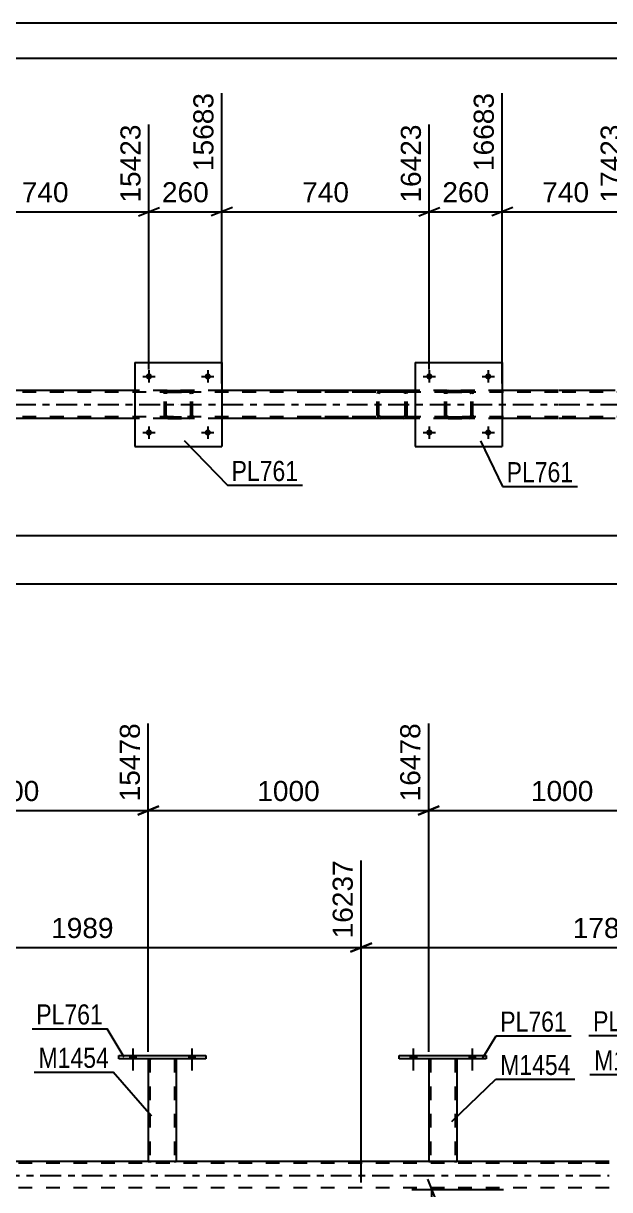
# Model space of a CAD drawing. Header units: millimetres. Extents: x 0 to 841, y 0 to 594.
# Drawn here: x 670.5 to 754.2, y 427.6 to 594 of the extents above; entities that cross this region are included whole.
import ezdxf

# ---------------------------------------------------------------- set-up
doc = ezdxf.new("R2010")
doc.units = ezdxf.units.MM
doc.linetypes.add('DXK_LINE_DOT2', pattern=[3.9198, 1.9599, -1.9599])
doc.linetypes.add('DXK_LINE_DOT3', pattern=[5.9187, 2.979, -0.9799, 0.9799, -0.9799])
doc.styles.add('Arial', font='ARIAL.TTF', dxfattribs={"height": 0.2})
doc.styles.add('Arial Narrow', font='ARIALN.TTF', dxfattribs={"height": 0.2})

# ---------------------------------------------------------------- blocks, each defined once
blk = doc.blocks.new('Unknown-717034467-1133')
at = {"color": 5, "linetype": 'Continuous'}
for p, q in [((841, 594), (0, 594)), ((836, 589), (5, 589))]:
    blk.add_line(p, q, dxfattribs=at)
blk = doc.blocks.new('Part-717034467-5745 - 5637')
at = {"color": 7, "linetype": 'DXK_LINE_DOT2'}
for p, q in [((690.62, 541.16), (690.65, 541.34)), ((690.65, 541.34), (690.62, 541.16)), ((690.62, 538.12), (690.62, 541.16)), ((690.86, 541.16), (690.87, 541.25)), ((690.87, 541.25), (690.86, 541.16)), ((690.86, 538.12), (690.86, 541.16)), ((690.87, 541.25), (690.93, 541.33)), ((690.93, 541.33), (690.87, 541.25)), ((690.91, 541.6), (691.1, 541.64)), ((691.1, 541.64), (690.91, 541.6)), ((690.93, 541.33), (691, 541.38)), ((691, 541.38), (690.93, 541.33)), ((691, 541.38), (691.1, 541.4)), ((691.1, 541.4), (691, 541.38)), ((691.1, 541.64), (694.14, 541.64)), ((691.1, 541.64), (691.1, 541.64)), ((691.1, 541.64), (694.14, 541.64)), ((691.1, 541.4), (694.14, 541.4)), ((691.1, 541.4), (691.1, 541.4)), ((694.14, 541.4), (691.1, 541.4)), ((694.14, 541.64), (694.14, 541.64)), ((694.14, 541.64), (694.32, 541.6)), ((694.32, 541.6), (694.14, 541.64)), ((694.14, 541.4), (694.14, 541.4)), ((694.14, 541.4), (694.23, 541.38)), ((694.23, 541.38), (694.14, 541.4)), ((694.23, 541.38), (694.3, 541.33)), ((694.3, 541.33), (694.23, 541.38)), ((694.3, 541.33), (694.36, 541.25)), ((694.36, 541.25), (694.3, 541.33)), ((694.36, 541.25), (694.38, 541.16)), ((694.38, 541.16), (694.36, 541.25)), ((694.38, 538.12), (694.38, 541.16)), ((694.58, 541.34), (694.62, 541.16)), ((694.62, 541.16), (694.58, 541.34)), ((694.62, 538.12), (694.62, 541.16)), ((690.65, 537.93), (690.62, 538.12)), ((690.62, 538.12), (690.65, 537.93)), ((690.87, 538.02), (690.86, 538.12)), ((690.86, 538.12), (690.87, 538.03)), ((690.87, 538.03), (690.93, 537.95)), ((690.93, 537.95), (690.87, 538.02)), ((691.1, 537.64), (690.91, 537.67)), ((690.91, 537.67), (691.1, 537.64)), ((691, 537.89), (690.93, 537.95)), ((690.93, 537.95), (691, 537.9)), ((691, 537.9), (691.1, 537.88)), ((691.1, 537.88), (691, 537.89)), ((691.1, 537.88), (694.14, 537.88)), ((691.1, 537.88), (691.1, 537.88)), ((691.1, 537.88), (694.14, 537.88)), ((691.1, 537.64), (694.14, 537.64)), ((691.1, 537.64), (691.1, 537.64)), ((691.1, 537.64), (694.14, 537.64)), ((694.14, 537.88), (694.23, 537.9)), ((694.23, 537.89), (694.14, 537.88)), ((694.14, 537.88), (694.14, 537.88)), ((694.32, 537.67), (694.14, 537.64)), ((694.14, 537.64), (694.32, 537.67)), ((694.14, 537.64), (694.14, 537.64)), ((694.3, 537.95), (694.23, 537.89)), ((694.23, 537.9), (694.3, 537.95)), ((694.3, 537.95), (694.36, 538.03)), ((694.36, 538.02), (694.3, 537.95)), ((694.38, 538.12), (694.36, 538.02)), ((694.36, 538.03), (694.38, 538.12)), ((694.62, 538.12), (694.58, 537.93)), ((694.58, 537.93), (694.62, 538.12))]:
    blk.add_line(p, q, dxfattribs=at)
at = {"color": 7, "linetype": 'DXK_LINE_DOT3'}
blk.add_line((692.62, 539.64), (692.62, 539.64), dxfattribs=at)
at = {"color": 7, "linetype": 'DXK_LINE_DOT2'}
for centre, start, end in [((691.1, 541.16), 112.5, 157.5), ((691.1, 541.16), 112.5, 157.5), ((694.14, 541.16), 22.5, 67.5), ((694.14, 541.16), 22.5, 67.5), ((691.1, 538.12), 202.5, 247.5), ((691.1, 538.12), 202.5, 247.5), ((694.14, 538.12), 292.5, 337.5), ((694.14, 538.12), 292.5, 337.5)]:
    blk.add_arc(centre, 0.48, start, end, dxfattribs=at)
blk = doc.blocks.new('Part-717034467-5661 - 5637')
at = {"color": 7, "linetype": 'DXK_LINE_DOT2'}
for p, q in [((746.82, 541.4), (71.5, 541.4)), ((698.82, 541.64), (686.42, 541.64)), ((738.82, 541.64), (726.42, 541.64)), ((780.67, 541.4), (746.92, 541.4)), ((746.82, 537.88), (71.5, 537.88)), ((698.82, 537.64), (686.42, 537.64)), ((738.82, 537.64), (726.42, 537.64)), ((780.67, 537.88), (746.92, 537.88))]:
    blk.add_line(p, q, dxfattribs=at)
at = {"color": 2, "linetype": 'Continuous'}
for p, q in [((686.42, 541.64), (658.81, 541.64)), ((726.42, 541.64), (698.82, 541.64)), ((746.82, 541.64), (738.82, 541.64)), ((754.92, 541.64), (746.92, 541.64)), ((686.42, 537.64), (658.81, 537.64)), ((726.42, 537.64), (698.82, 537.64)), ((746.82, 537.64), (738.82, 537.64)), ((754.92, 537.64), (746.92, 537.64))]:
    blk.add_line(p, q, dxfattribs=at)
at = {"color": 7, "linetype": 'DXK_LINE_DOT3'}
for p, q in [((71.5, 539.64), (746.82, 539.64)), ((746.92, 539.64), (780.67, 539.64))]:
    blk.add_line(p, q, dxfattribs=at)
blk = doc.blocks.new('Bolt-717034467-5762 - 5637')
at = {"linetype": 'Continuous'}
for points in [[(688.86, 535.64, -1), (687.98, 535.64, -1)], [(697.26, 535.64, -1), (696.38, 535.64, -1)]]:
    blk.add_hatch(color=1, dxfattribs=at).paths.add_polyline_path(points)
at = {"color": 1, "linetype": 'Continuous'}
for p, q in [((688.42, 536.52), (688.42, 534.76)), ((696.82, 536.52), (696.82, 534.76)), ((687.54, 535.64), (689.3, 535.64)), ((695.94, 535.64), (697.7, 535.64))]:
    blk.add_line(p, q, dxfattribs=at)
blk = doc.blocks.new('Bolt-717034467-5763 - 5637')
at = {"linetype": 'Continuous'}
for points in [[(688.86, 543.64, -1), (687.98, 543.64, -1)], [(697.26, 543.64, -1), (696.38, 543.64, -1)]]:
    blk.add_hatch(color=1, dxfattribs=at).paths.add_polyline_path(points)
at = {"color": 1, "linetype": 'Continuous'}
for p, q in [((688.42, 544.52), (688.42, 542.76)), ((696.82, 544.52), (696.82, 542.76)), ((687.54, 543.64), (689.3, 543.64)), ((695.94, 543.64), (697.7, 543.64))]:
    blk.add_line(p, q, dxfattribs=at)
blk = doc.blocks.new('Bolt-717034467-5764 - 5637')
at = {"linetype": 'Continuous'}
for points in [[(728.86, 535.64, -1), (727.98, 535.64, -1)], [(737.26, 535.64, -1), (736.38, 535.64, -1)]]:
    blk.add_hatch(color=1, dxfattribs=at).paths.add_polyline_path(points)
at = {"color": 1, "linetype": 'Continuous'}
for p, q in [((728.42, 536.52), (728.42, 534.76)), ((736.82, 536.52), (736.82, 534.76)), ((727.54, 535.64), (729.3, 535.64)), ((735.94, 535.64), (737.7, 535.64))]:
    blk.add_line(p, q, dxfattribs=at)
blk = doc.blocks.new('Bolt-717034467-5765 - 5637')
at = {"linetype": 'Continuous'}
for points in [[(728.86, 543.64, -1), (727.98, 543.64, -1)], [(737.26, 543.64, -1), (736.38, 543.64, -1)]]:
    blk.add_hatch(color=1, dxfattribs=at).paths.add_polyline_path(points)
at = {"color": 1, "linetype": 'Continuous'}
for p, q in [((728.42, 544.52), (728.42, 542.76)), ((736.82, 544.52), (736.82, 542.76)), ((727.54, 543.64), (729.3, 543.64)), ((735.94, 543.64), (737.7, 543.64))]:
    blk.add_line(p, q, dxfattribs=at)
blk = doc.blocks.new('Part-717034467-5750 - 5637')
at = {"color": 2, "linetype": 'Continuous'}
for p, q in [((686.42, 545.64), (686.42, 533.64)), ((686.42, 545.64), (698.82, 545.64)), ((698.82, 545.64), (698.82, 533.64)), ((686.42, 533.64), (698.82, 533.64))]:
    blk.add_line(p, q, dxfattribs=at)
blk = doc.blocks.new('Part-717034467-5753 - 5637')
at = {"color": 7, "linetype": 'DXK_LINE_DOT2'}
for p, q in [((730.62, 541.16), (730.65, 541.34)), ((730.65, 541.34), (730.62, 541.16)), ((730.62, 538.12), (730.62, 541.16)), ((730.86, 541.16), (730.87, 541.25)), ((730.87, 541.25), (730.86, 541.16)), ((730.86, 538.12), (730.86, 541.16)), ((730.87, 541.25), (730.93, 541.33)), ((730.93, 541.33), (730.87, 541.25)), ((730.91, 541.6), (731.1, 541.64)), ((731.1, 541.64), (730.91, 541.6)), ((730.93, 541.33), (731, 541.38)), ((731, 541.38), (730.93, 541.33)), ((731, 541.38), (731.1, 541.4)), ((731.1, 541.4), (731, 541.38)), ((731.1, 541.64), (734.14, 541.64)), ((731.1, 541.64), (731.1, 541.64)), ((731.1, 541.64), (734.14, 541.64)), ((731.1, 541.4), (734.14, 541.4)), ((731.1, 541.4), (731.1, 541.4)), ((734.14, 541.4), (731.1, 541.4)), ((734.14, 541.64), (734.14, 541.64)), ((734.14, 541.64), (734.32, 541.6)), ((734.32, 541.6), (734.14, 541.64)), ((734.14, 541.4), (734.14, 541.4)), ((734.14, 541.4), (734.23, 541.38)), ((734.23, 541.38), (734.14, 541.4)), ((734.23, 541.38), (734.3, 541.33)), ((734.3, 541.33), (734.23, 541.38)), ((734.3, 541.33), (734.36, 541.25)), ((734.36, 541.25), (734.3, 541.33)), ((734.36, 541.25), (734.38, 541.16)), ((734.38, 541.16), (734.36, 541.25)), ((734.38, 538.12), (734.38, 541.16)), ((734.58, 541.34), (734.62, 541.16)), ((734.62, 541.16), (734.58, 541.34)), ((734.62, 538.12), (734.62, 541.16)), ((730.65, 537.93), (730.62, 538.12)), ((730.62, 538.12), (730.65, 537.93)), ((730.87, 538.02), (730.86, 538.12)), ((730.86, 538.12), (730.87, 538.03)), ((730.87, 538.03), (730.93, 537.95)), ((730.93, 537.95), (730.87, 538.02)), ((731.1, 537.64), (730.91, 537.67)), ((730.91, 537.67), (731.1, 537.64)), ((731, 537.89), (730.93, 537.95)), ((730.93, 537.95), (731, 537.9)), ((731, 537.9), (731.1, 537.88)), ((731.1, 537.88), (731, 537.89)), ((731.1, 537.88), (734.14, 537.88)), ((731.1, 537.88), (731.1, 537.88)), ((731.1, 537.88), (734.14, 537.88)), ((731.1, 537.64), (734.14, 537.64)), ((731.1, 537.64), (731.1, 537.64)), ((731.1, 537.64), (734.14, 537.64)), ((734.14, 537.88), (734.23, 537.9)), ((734.23, 537.89), (734.14, 537.88)), ((734.14, 537.88), (734.14, 537.88)), ((734.32, 537.67), (734.14, 537.64)), ((734.14, 537.64), (734.32, 537.67)), ((734.14, 537.64), (734.14, 537.64)), ((734.3, 537.95), (734.23, 537.89)), ((734.23, 537.9), (734.3, 537.95)), ((734.3, 537.95), (734.36, 538.03)), ((734.36, 538.02), (734.3, 537.95)), ((734.38, 538.12), (734.36, 538.02)), ((734.36, 538.03), (734.38, 538.12)), ((734.62, 538.12), (734.58, 537.93)), ((734.58, 537.93), (734.62, 538.12))]:
    blk.add_line(p, q, dxfattribs=at)
at = {"color": 7, "linetype": 'DXK_LINE_DOT3'}
blk.add_line((732.62, 539.64), (732.62, 539.64), dxfattribs=at)
at = {"color": 7, "linetype": 'DXK_LINE_DOT2'}
for centre, start, end in [((731.1, 541.16), 112.5, 157.5), ((731.1, 541.16), 112.5, 157.5), ((734.14, 541.16), 22.5, 67.5), ((734.14, 541.16), 22.5, 67.5), ((731.1, 538.12), 202.5, 247.5), ((731.1, 538.12), 202.5, 247.5), ((734.14, 538.12), 292.5, 337.5), ((734.14, 538.12), 292.5, 337.5)]:
    blk.add_arc(centre, 0.48, start, end, dxfattribs=at)
blk = doc.blocks.new('Part-717034467-5758 - 5637')
at = {"color": 2, "linetype": 'Continuous'}
for p, q in [((726.42, 545.64), (726.42, 533.64)), ((726.42, 545.64), (738.82, 545.64)), ((738.82, 545.64), (738.82, 533.64)), ((726.42, 533.64), (738.82, 533.64))]:
    blk.add_line(p, q, dxfattribs=at)
blk = doc.blocks.new('Part-717034467-5875 - 5637')
at = {"color": 7, "linetype": 'DXK_LINE_DOT2'}
for p, q in [((724.73, 541.64), (709.6, 541.64)), ((724.73, 541.4), (709.6, 541.4)), ((721.02, 541.33), (720.99, 541.16)), ((720.99, 538.12), (720.99, 541.16)), ((721.02, 541.34), (721.02, 541.33)), ((721.24, 541.16), (721.26, 541.25)), ((721.24, 538.12), (721.24, 541.16)), ((721.26, 541.25), (721.32, 541.33)), ((721.5, 541.64), (721.3, 541.6)), ((721.32, 541.33), (721.4, 541.38)), ((721.4, 541.38), (721.5, 541.4)), ((724.93, 541.6), (724.73, 541.64)), ((724.73, 541.4), (724.83, 541.38)), ((724.83, 541.38), (724.91, 541.33)), ((724.91, 541.33), (724.97, 541.25)), ((724.97, 541.25), (724.99, 541.16)), ((724.99, 538.12), (724.99, 541.16)), ((725.21, 541.33), (725.2, 541.34)), ((725.24, 541.16), (725.21, 541.33)), ((725.24, 538.12), (725.24, 541.16)), ((724.73, 537.88), (709.6, 537.88)), ((724.73, 537.64), (709.6, 537.64)), ((720.99, 538.12), (721.02, 537.93)), ((721.26, 538.03), (721.24, 538.12)), ((721.32, 537.95), (721.26, 538.03)), ((721.3, 537.67), (721.5, 537.64)), ((721.4, 537.9), (721.32, 537.95)), ((721.5, 537.88), (721.4, 537.9)), ((724.83, 537.9), (724.73, 537.88)), ((724.73, 537.64), (724.93, 537.67)), ((724.91, 537.95), (724.83, 537.9)), ((724.97, 538.03), (724.91, 537.95)), ((724.99, 538.12), (724.97, 538.03)), ((725.2, 537.93), (725.24, 538.12))]:
    blk.add_line(p, q, dxfattribs=at)
for centre, start, end in [((721.48, 541.14), 110.7583, 155.68), ((724.75, 541.14), 24.32, 69.2417), ((721.48, 538.14), 204.32, 249.2417), ((724.75, 538.14), 290.7583, 335.68)]:
    blk.add_arc(centre, 0.496, start, end, dxfattribs=at)
blk = doc.blocks.new('Part-717034467-4073 - 3663')
at = {"color": 7, "linetype": 'DXK_LINE_DOT2'}
for p, q in [((688.33, 446.3), (688.33, 446.3)), ((688.33, 446.3), (688.33, 446.29)), ((688.33, 446.29), (688.33, 446.3)), ((688.36, 446.3), (688.33, 446.3)), ((688.33, 446.3), (688.36, 446.3)), ((688.47, 446.3), (688.36, 446.3)), ((688.36, 446.3), (688.47, 446.3)), ((688.59, 446.3), (688.47, 446.3)), ((688.47, 446.3), (688.62, 446.3)), ((688.57, 446.3), (688.57, 446.3)), ((688.57, 446.3), (688.57, 431.65)), ((688.59, 446.3), (688.57, 446.3)), ((688.57, 446.3), (688.59, 446.3)), ((692.03, 446.3), (688.59, 446.3)), ((688.64, 446.3), (688.59, 446.3)), ((688.59, 446.3), (688.64, 446.3)), ((692.03, 446.3), (688.62, 446.3)), ((691.94, 446.3), (688.64, 446.3)), ((688.64, 446.3), (688.72, 446.3)), ((692.02, 446.3), (688.72, 446.3)), ((692.02, 446.3), (691.94, 446.3)), ((692.07, 446.3), (692.02, 446.3)), ((692.02, 446.3), (692.07, 446.3)), ((692.03, 446.3), (692.19, 446.3)), ((692.19, 446.3), (692.03, 446.3)), ((692.09, 446.3), (692.07, 446.3)), ((692.07, 446.3), (692.09, 446.3)), ((692.09, 446.3), (692.09, 446.3)), ((692.09, 446.3), (692.09, 431.65)), ((692.19, 446.3), (692.29, 446.3)), ((692.29, 446.3), (692.19, 446.3)), ((692.29, 446.3), (692.33, 446.3)), ((692.33, 446.3), (692.29, 446.3)), ((692.33, 446.3), (692.33, 446.3)), ((692.33, 446.3), (692.33, 446.29)), ((692.33, 446.29), (692.33, 446.3)), ((688.33, 431.65), (688.36, 431.65)), ((688.36, 431.65), (688.47, 431.65)), ((688.47, 431.65), (688.62, 431.65)), ((688.59, 431.65), (688.57, 431.65)), ((688.57, 431.65), (688.59, 431.65)), ((688.64, 431.65), (688.59, 431.65)), ((688.59, 431.65), (688.64, 431.65)), ((692.03, 431.65), (688.62, 431.65)), ((691.94, 431.65), (688.64, 431.65)), ((688.64, 431.65), (688.72, 431.65)), ((692.07, 431.65), (688.72, 431.65)), ((692.02, 431.65), (691.94, 431.65)), ((692.07, 431.65), (692.02, 431.65)), ((692.03, 431.65), (692.19, 431.65)), ((692.09, 431.65), (692.07, 431.65)), ((692.07, 431.65), (692.09, 431.65)), ((692.19, 431.65), (692.29, 431.65)), ((692.29, 431.65), (692.33, 431.65))]:
    blk.add_line(p, q, dxfattribs=at)
at = {"color": 2, "linetype": 'Continuous'}
for p, q in [((688.33, 446.29), (688.33, 431.65)), ((692.33, 446.29), (692.33, 431.65)), ((688.36, 431.65), (688.33, 431.65)), ((688.47, 431.65), (688.36, 431.65)), ((688.62, 431.65), (688.47, 431.65)), ((692.03, 431.65), (688.62, 431.65)), ((692.19, 431.65), (692.03, 431.65)), ((692.29, 431.65), (692.19, 431.65)), ((692.33, 431.65), (692.29, 431.65))]:
    blk.add_line(p, q, dxfattribs=at)
blk = doc.blocks.new('Bolt-717034467-4165 - 3663')
at = {"linetype": 'Continuous'}
for points in [[(725.69, 446.29), (726.57, 446.29), (726.57, 446.77), (725.69, 446.77)], [(734.09, 446.29), (734.97, 446.29), (734.97, 446.77), (734.09, 446.77)]]:
    blk.add_hatch(color=1, dxfattribs=at).paths.add_polyline_path(points)
at = {"color": 1, "linetype": 'Continuous'}
for p, q in [((726.13, 447.77), (726.13, 444.65)), ((734.53, 447.77), (734.53, 444.65)), ((725.69, 446.77), (725.69, 446.29)), ((726.57, 446.77), (726.57, 446.29)), ((734.09, 446.77), (734.09, 446.29)), ((734.97, 446.77), (734.97, 446.29))]:
    blk.add_line(p, q, dxfattribs=at)
blk = doc.blocks.new('Part-717034467-3956 - 3663')
at = {"color": 7, "linetype": 'DXK_LINE_DOT2'}
for p, q in [((754.1, 431.41), (69.21, 431.41)), ((754.1, 431.65), (168.33, 431.65)), ((692.33, 431.65), (688.33, 431.65)), ((732.33, 431.65), (728.33, 431.65)), ((754.1, 427.89), (69.21, 427.89))]:
    blk.add_line(p, q, dxfattribs=at)
at = {"color": 2, "linetype": 'Continuous'}
for p, q in [((688.33, 431.65), (652.33, 431.65)), ((728.33, 431.65), (692.33, 431.65)), ((754.1, 431.65), (732.33, 431.65))]:
    blk.add_line(p, q, dxfattribs=at)
at = {"color": 7, "linetype": 'DXK_LINE_DOT3'}
blk.add_line((69.21, 429.65), (754.1, 429.65), dxfattribs=at)
blk = doc.blocks.new('Bolt-717034467-4163 - 3663')
at = {"linetype": 'Continuous'}
for points in [[(685.69, 446.29), (686.57, 446.29), (686.57, 446.77), (685.69, 446.77)], [(694.09, 446.29), (694.97, 446.29), (694.97, 446.77), (694.09, 446.77)]]:
    blk.add_hatch(color=1, dxfattribs=at).paths.add_polyline_path(points)
at = {"color": 1, "linetype": 'Continuous'}
for p, q in [((686.13, 447.77), (686.13, 444.65)), ((694.53, 447.77), (694.53, 444.65)), ((685.69, 446.77), (685.69, 446.29)), ((686.57, 446.77), (686.57, 446.29)), ((694.09, 446.77), (694.09, 446.29)), ((694.97, 446.77), (694.97, 446.29))]:
    blk.add_line(p, q, dxfattribs=at)
blk = doc.blocks.new('Part-717034467-4078 - 3663')
at = {"color": 2, "linetype": 'Continuous'}
for p, q in [((684.13, 446.29), (684.13, 446.77)), ((684.13, 446.77), (696.53, 446.77)), ((696.53, 446.29), (684.13, 446.29)), ((696.53, 446.77), (696.53, 446.29))]:
    blk.add_line(p, q, dxfattribs=at)
blk = doc.blocks.new('Part-717034467-4083 - 3663')
at = {"color": 7, "linetype": 'DXK_LINE_DOT2'}
for p, q in [((728.33, 446.3), (728.33, 446.3)), ((728.33, 446.3), (728.33, 446.29)), ((728.33, 446.29), (728.33, 446.3)), ((728.36, 446.3), (728.33, 446.3)), ((728.33, 446.3), (728.36, 446.3)), ((728.47, 446.3), (728.36, 446.3)), ((728.36, 446.3), (728.47, 446.3)), ((728.59, 446.3), (728.47, 446.3)), ((728.47, 446.3), (728.62, 446.3)), ((728.57, 446.3), (728.57, 446.3)), ((728.57, 446.3), (728.57, 431.65)), ((728.59, 446.3), (728.57, 446.3)), ((728.57, 446.3), (728.59, 446.3)), ((732.03, 446.3), (728.59, 446.3)), ((728.64, 446.3), (728.59, 446.3)), ((728.59, 446.3), (728.64, 446.3)), ((732.03, 446.3), (728.62, 446.3)), ((731.94, 446.3), (728.64, 446.3)), ((728.64, 446.3), (728.72, 446.3)), ((732.02, 446.3), (728.72, 446.3)), ((732.02, 446.3), (731.94, 446.3)), ((732.07, 446.3), (732.02, 446.3)), ((732.02, 446.3), (732.07, 446.3)), ((732.03, 446.3), (732.19, 446.3)), ((732.19, 446.3), (732.03, 446.3)), ((732.09, 446.3), (732.07, 446.3)), ((732.07, 446.3), (732.09, 446.3)), ((732.09, 446.3), (732.09, 446.3)), ((732.09, 446.3), (732.09, 431.65)), ((732.19, 446.3), (732.29, 446.3)), ((732.29, 446.3), (732.19, 446.3)), ((732.29, 446.3), (732.33, 446.3)), ((732.33, 446.3), (732.29, 446.3)), ((732.33, 446.3), (732.33, 446.3)), ((732.33, 446.3), (732.33, 446.29)), ((732.33, 446.29), (732.33, 446.3)), ((728.33, 431.65), (728.36, 431.65)), ((728.36, 431.65), (728.47, 431.65)), ((728.47, 431.65), (728.62, 431.65)), ((728.59, 431.65), (728.57, 431.65)), ((728.57, 431.65), (728.59, 431.65)), ((728.64, 431.65), (728.59, 431.65)), ((728.59, 431.65), (728.62, 431.65)), ((732.03, 431.65), (728.62, 431.65)), ((728.62, 431.65), (728.64, 431.65)), ((731.94, 431.65), (728.64, 431.65)), ((728.64, 431.65), (728.72, 431.65)), ((732.02, 431.65), (728.72, 431.65)), ((732.02, 431.65), (731.94, 431.65)), ((732.07, 431.65), (732.02, 431.65)), ((732.02, 431.65), (732.07, 431.65)), ((732.03, 431.65), (732.19, 431.65)), ((732.09, 431.65), (732.07, 431.65)), ((732.07, 431.65), (732.09, 431.65)), ((732.19, 431.65), (732.29, 431.65)), ((732.29, 431.65), (732.33, 431.65))]:
    blk.add_line(p, q, dxfattribs=at)
at = {"color": 2, "linetype": 'Continuous'}
for p, q in [((728.33, 446.29), (728.33, 431.65)), ((732.33, 446.29), (732.33, 431.65)), ((728.36, 431.65), (728.33, 431.65)), ((728.47, 431.65), (728.36, 431.65)), ((728.62, 431.65), (728.47, 431.65)), ((732.03, 431.65), (728.62, 431.65)), ((732.19, 431.65), (732.03, 431.65)), ((732.29, 431.65), (732.19, 431.65)), ((732.33, 431.65), (732.29, 431.65))]:
    blk.add_line(p, q, dxfattribs=at)
blk = doc.blocks.new('Part-717034467-4088 - 3663')
at = {"color": 2, "linetype": 'Continuous'}
for p, q in [((724.13, 446.29), (724.13, 446.77)), ((724.13, 446.77), (736.53, 446.77)), ((736.53, 446.29), (724.13, 446.29)), ((736.53, 446.77), (736.53, 446.29))]:
    blk.add_line(p, q, dxfattribs=at)
blk = doc.blocks.new('Bolt-717034467-4162 - 3663')
at = {"linetype": 'Continuous'}
for points in [[(685.69, 446.29), (686.57, 446.29), (686.57, 446.77), (685.69, 446.77)], [(694.09, 446.29), (694.97, 446.29), (694.97, 446.77), (694.09, 446.77)]]:
    blk.add_hatch(color=1, dxfattribs=at).paths.add_polyline_path(points)
at = {"color": 1, "linetype": 'Continuous'}
for p, q in [((686.13, 447.77), (686.13, 444.65)), ((694.53, 447.77), (694.53, 444.65)), ((685.69, 446.77), (685.69, 446.29)), ((686.57, 446.77), (686.57, 446.29)), ((694.09, 446.77), (694.09, 446.29)), ((694.97, 446.77), (694.97, 446.29))]:
    blk.add_line(p, q, dxfattribs=at)
blk = doc.blocks.new('Bolt-717034467-4164 - 3663')
at = {"linetype": 'Continuous'}
for points in [[(725.69, 446.29), (726.57, 446.29), (726.57, 446.77), (725.69, 446.77)], [(734.09, 446.29), (734.97, 446.29), (734.97, 446.77), (734.09, 446.77)]]:
    blk.add_hatch(color=1, dxfattribs=at).paths.add_polyline_path(points)
at = {"color": 1, "linetype": 'Continuous'}
for p, q in [((726.13, 447.77), (726.13, 444.65)), ((734.53, 447.77), (734.53, 444.65)), ((725.69, 446.77), (725.69, 446.29)), ((726.57, 446.77), (726.57, 446.29)), ((734.09, 446.77), (734.09, 446.29)), ((734.97, 446.77), (734.97, 446.29))]:
    blk.add_line(p, q, dxfattribs=at)
blk = doc.blocks.new('StraightDimension-717034467-9779 - 5637')
at = {"color": 7, "linetype": 'Continuous'}
blk.add_line((71.5, 520.96), (780.67, 520.96), dxfattribs=at)
blk = doc.blocks.new('StraightDimension-717034467-20726 - 5637')
at = {"color": 7, "linetype": 'Continuous'}
for p, q in [((698.82, 542.64), (698.82, 584.05)), ((688.42, 544.64), (688.42, 579.55)), ((686.92, 566.53), (689.92, 567.73)), ((700.32, 567.73), (697.32, 566.53)), ((688.42, 567.13), (698.82, 567.13))]:
    blk.add_line(p, q, dxfattribs=at)
at = {"color": 0}
blk.add_wipeout([(697.55, 567.88), (697.55, 572.08), (689.68, 572.08), (689.68, 567.88)], dxfattribs=at)
at = {"color": 3, "style": 'Arial'}
blk.add_text('260', height=2.865, dxfattribs=at).set_placement((690.28, 568.48))
at = {"color": 0, "linetype": 'Continuous'}
blk.add_wipeout([(698.22, 584.65), (694.02, 584.65), (694.02, 572.33), (698.22, 572.33)], dxfattribs=at)
at = {"color": 3, "linetype": 'Continuous', "style": 'Arial'}
blk.add_text('15683', height=2.865, rotation=90.0002, dxfattribs=at).set_placement((697.62, 572.93))
blk = doc.blocks.new('StraightDimension-717034467-20724 - 5637')
at = {"color": 7, "linetype": 'Continuous'}
for p, q in [((738.82, 542.64), (738.82, 584.05)), ((728.42, 544.64), (728.42, 579.55)), ((726.92, 566.53), (729.92, 567.73)), ((740.32, 567.73), (737.32, 566.53)), ((728.42, 567.13), (738.82, 567.13))]:
    blk.add_line(p, q, dxfattribs=at)
at = {"color": 0}
blk.add_wipeout([(737.55, 567.88), (737.55, 572.08), (729.68, 572.08), (729.68, 567.88)], dxfattribs=at)
at = {"color": 3, "style": 'Arial'}
blk.add_text('260', height=2.865, dxfattribs=at).set_placement((730.28, 568.48))
at = {"color": 0, "linetype": 'Continuous'}
blk.add_wipeout([(738.22, 584.65), (734.02, 584.65), (734.02, 572.33), (738.22, 572.33)], dxfattribs=at)
at = {"color": 3, "linetype": 'Continuous', "style": 'Arial'}
blk.add_text('16683', height=2.865, rotation=90.0002, dxfattribs=at).set_placement((737.62, 572.93))
blk = doc.blocks.new('StraightDimension-717034467-20723 - 5637')
at = {"color": 7, "linetype": 'Continuous'}
for p, q in [((738.82, 542.64), (738.82, 584.05)), ((756.92, 544.64), (756.92, 579.55)), ((740.32, 567.73), (737.32, 566.53)), ((755.42, 566.53), (758.42, 567.73)), ((738.82, 567.13), (756.92, 567.13))]:
    blk.add_line(p, q, dxfattribs=at)
at = {"color": 0}
blk.add_wipeout([(751.8, 567.88), (751.8, 572.08), (743.93, 572.08), (743.93, 567.88)], dxfattribs=at)
at = {"color": 3, "style": 'Arial'}
blk.add_text('740', height=2.865, dxfattribs=at).set_placement((744.53, 568.48))
at = {"color": 0, "linetype": 'Continuous'}
blk.add_wipeout([(756.32, 580.15), (752.12, 580.15), (752.12, 567.83), (756.32, 567.83)], dxfattribs=at)
at = {"color": 3, "linetype": 'Continuous', "style": 'Arial'}
blk.add_text('17423', height=2.865, rotation=90.0002, dxfattribs=at).set_placement((755.72, 568.43))
blk = doc.blocks.new('StraightDimension-717034467-20725 - 5637')
at = {"color": 7, "linetype": 'Continuous'}
for p, q in [((698.82, 542.64), (698.82, 584.05)), ((728.42, 544.64), (728.42, 579.55)), ((700.32, 567.73), (697.32, 566.53)), ((726.92, 566.53), (729.92, 567.73)), ((698.82, 567.13), (728.42, 567.13))]:
    blk.add_line(p, q, dxfattribs=at)
at = {"color": 0, "linetype": 'Continuous'}
blk.add_wipeout([(727.82, 580.15), (723.62, 580.15), (723.62, 567.83), (727.82, 567.83)], dxfattribs=at)
at = {"color": 0}
blk.add_wipeout([(717.55, 567.88), (717.55, 572.08), (709.68, 572.08), (709.68, 567.88)], dxfattribs=at)
at = {"color": 3, "linetype": 'Continuous', "style": 'Arial'}
blk.add_text('16423', height=2.865, rotation=90.0002, dxfattribs=at).set_placement((727.22, 568.43))
at = {"color": 3, "style": 'Arial'}
blk.add_text('740', height=2.865, dxfattribs=at).set_placement((710.28, 568.48))
blk = doc.blocks.new('StraightDimension-717034467-6046 - 5637')
at = {"color": 7, "linetype": 'Continuous'}
blk.add_line((70.86, 514.05), (781.31, 514.05), dxfattribs=at)
blk = doc.blocks.new('StraightDimension-717034467-20727 - 5637')
at = {"color": 7, "linetype": 'Continuous'}
for p, q in [((658.81, 542.64), (658.81, 584.05)), ((688.42, 544.64), (688.42, 579.55)), ((660.31, 567.73), (657.31, 566.53)), ((686.92, 566.53), (689.92, 567.73)), ((658.81, 567.13), (688.42, 567.13))]:
    blk.add_line(p, q, dxfattribs=at)
at = {"color": 0, "linetype": 'Continuous'}
blk.add_wipeout([(687.82, 580.15), (683.62, 580.15), (683.62, 567.83), (687.82, 567.83)], dxfattribs=at)
at = {"color": 0}
blk.add_wipeout([(677.55, 567.88), (677.55, 572.08), (669.68, 572.08), (669.68, 567.88)], dxfattribs=at)
at = {"color": 3, "linetype": 'Continuous', "style": 'Arial'}
blk.add_text('15423', height=2.865, rotation=90.0002, dxfattribs=at).set_placement((687.22, 568.43))
at = {"color": 3, "style": 'Arial'}
blk.add_text('740', height=2.865, dxfattribs=at).set_placement((670.28, 568.48))
blk = doc.blocks.new('StraightDimension-717034467-5218 - 3663')
at = {"color": 7, "linetype": 'Continuous'}
for p, q in [((813.51, 428.15), (812.31, 431.15)), ((788.95, 429.65), (815.31, 429.65)), ((812.91, 303.79), (812.91, 429.65)), ((812.31, 305.29), (813.51, 302.29)), ((745.3, 303.79), (815.31, 303.79))]:
    blk.add_line(p, q, dxfattribs=at)
at = {"color": 0}
blk.add_wipeout([(812.16, 370.98), (807.96, 370.98), (807.96, 362.46), (812.16, 362.46)], dxfattribs=at)
at = {"color": 3, "style": 'Arial Narrow'}
blk.add_text('3147', height=2.863, rotation=90.0002, dxfattribs=at).set_placement((811.56, 363.06))
blk = doc.blocks.new('StraightDimension-717034467-4917 - 3663')
at = {"color": 7, "linetype": 'Continuous'}
for p, q in [((718.7, 428.65), (718.7, 474.61)), ((787.95, 432.65), (787.95, 474.61)), ((720.2, 462.79), (717.2, 461.59)), ((786.45, 461.59), (789.45, 462.79)), ((718.7, 462.19), (787.95, 462.19))]:
    blk.add_line(p, q, dxfattribs=at)
at = {"color": 0, "linetype": 'Continuous'}
blk.add_wipeout([(787.35, 475.21), (783.15, 475.21), (783.15, 462.89), (787.35, 462.89)], dxfattribs=at)
at = {"color": 0}
blk.add_wipeout([(758.37, 462.94), (758.37, 467.14), (748.28, 467.14), (748.28, 462.94)], dxfattribs=at)
at = {"color": 3, "linetype": 'Continuous', "style": 'Arial'}
blk.add_text('18017', height=2.865, rotation=90.0002, dxfattribs=at).set_placement((786.75, 463.49))
at = {"color": 3, "style": 'Arial'}
blk.add_text('1780', height=2.865, dxfattribs=at).set_placement((748.88, 463.54))
blk = doc.blocks.new('StraightDimension-717034467-14119 - 3663')
at = {"color": 7, "linetype": 'Continuous'}
for p, q in [((728.33, 447.3), (728.33, 494.15)), ((766.4, 447.29), (766.4, 494.15)), ((729.83, 482.33), (726.83, 481.13)), ((728.33, 481.73), (766.4, 481.73)), ((764.9, 481.13), (767.9, 482.33))]:
    blk.add_line(p, q, dxfattribs=at)
at = {"color": 0, "linetype": 'Continuous'}
blk.add_wipeout([(765.8, 494.75), (761.6, 494.75), (761.6, 482.43), (765.8, 482.43)], dxfattribs=at)
at = {"color": 0}
blk.add_wipeout([(752.41, 482.48), (752.41, 486.68), (742.32, 486.68), (742.32, 482.48)], dxfattribs=at)
at = {"color": 3, "linetype": 'Continuous', "style": 'Arial'}
blk.add_text('17478', height=2.865, rotation=90.0002, dxfattribs=at).set_placement((765.2, 483.03))
at = {"color": 3, "style": 'Arial'}
blk.add_text('1000', height=2.865, dxfattribs=at).set_placement((742.92, 483.08))
blk = doc.blocks.new('StraightDimension-717034467-4893 - 3663')
at = {"color": 7, "linetype": 'Continuous'}
for p, q in [((639.14, 428.65), (639.14, 479.11)), ((718.7, 428.65), (718.7, 474.61)), ((640.64, 462.79), (637.64, 461.59)), ((717.2, 461.59), (720.2, 462.79)), ((639.14, 462.19), (718.7, 462.19))]:
    blk.add_line(p, q, dxfattribs=at)
at = {"color": 0, "linetype": 'Continuous'}
blk.add_wipeout([(718.1, 475.21), (713.9, 475.21), (713.9, 462.89), (718.1, 462.89)], dxfattribs=at)
at = {"color": 0}
blk.add_wipeout([(683.97, 462.94), (683.97, 467.14), (673.87, 467.14), (673.87, 462.94)], dxfattribs=at)
at = {"color": 3, "linetype": 'Continuous', "style": 'Arial'}
blk.add_text('16237', height=2.865, rotation=90.0002, dxfattribs=at).set_placement((717.5, 463.49))
at = {"color": 3, "style": 'Arial'}
blk.add_text('1989', height=2.865, dxfattribs=at).set_placement((674.47, 463.54))
blk = doc.blocks.new('StraightDimension-717034467-5498 - 3663')
at = {"color": 7, "linetype": 'Continuous'}
for p, q in [((738.99, 427.65), (725.94, 427.65)), ((729.39, 426.15), (728.19, 429.15)), ((728.79, 306.43), (728.79, 427.65)), ((728.19, 307.93), (729.39, 304.93)), ((728.12, 306.43), (731.19, 306.43))]:
    blk.add_line(p, q, dxfattribs=at)
at = {"color": 0}
blk.add_wipeout([(728.04, 372.09), (723.84, 372.09), (723.84, 361.99), (728.04, 361.99)], dxfattribs=at)
at = {"color": 3, "style": 'Arial'}
blk.add_text('3031', height=2.865, rotation=90.0002, dxfattribs=at).set_placement((727.44, 362.59))
blk = doc.blocks.new('StraightDimension-717034467-14120 - 3663')
at = {"color": 7, "linetype": 'Continuous'}
for p, q in [((688.33, 447.3), (688.33, 494.15)), ((728.33, 447.3), (728.33, 494.15)), ((689.83, 482.33), (686.83, 481.13)), ((688.33, 481.73), (728.33, 481.73)), ((726.83, 481.13), (729.83, 482.33))]:
    blk.add_line(p, q, dxfattribs=at)
at = {"color": 0, "linetype": 'Continuous'}
blk.add_wipeout([(727.73, 494.75), (723.53, 494.75), (723.53, 482.43), (727.73, 482.43)], dxfattribs=at)
at = {"color": 0}
blk.add_wipeout([(713.38, 482.48), (713.38, 486.68), (703.28, 486.68), (703.28, 482.48)], dxfattribs=at)
at = {"color": 3, "linetype": 'Continuous', "style": 'Arial'}
blk.add_text('16478', height=2.865, rotation=90.0002, dxfattribs=at).set_placement((727.13, 483.03))
at = {"color": 3, "style": 'Arial'}
blk.add_text('1000', height=2.865, dxfattribs=at).set_placement((703.88, 483.08))
blk = doc.blocks.new('StraightDimension-717034467-14121 - 3663')
at = {"color": 7, "linetype": 'Continuous'}
for p, q in [((648.33, 447.3), (648.33, 494.15)), ((688.33, 447.3), (688.33, 494.15)), ((649.83, 482.33), (646.83, 481.13)), ((648.33, 481.73), (688.33, 481.73)), ((686.83, 481.13), (689.83, 482.33))]:
    blk.add_line(p, q, dxfattribs=at)
at = {"color": 0, "linetype": 'Continuous'}
blk.add_wipeout([(687.73, 494.75), (683.53, 494.75), (683.53, 482.43), (687.73, 482.43)], dxfattribs=at)
at = {"color": 0}
blk.add_wipeout([(673.38, 482.48), (673.38, 486.68), (663.28, 486.68), (663.28, 482.48)], dxfattribs=at)
at = {"color": 3, "linetype": 'Continuous', "style": 'Arial'}
blk.add_text('15478', height=2.865, rotation=90.0002, dxfattribs=at).set_placement((687.13, 483.03))
at = {"color": 3, "style": 'Arial'}
blk.add_text('1000', height=2.865, dxfattribs=at).set_placement((663.88, 483.08))
blk = doc.blocks.new('Mark-717034467-5746 - 5637')
at = {"color": 0}
blk.add_wipeout([(709.72, 528.72), (709.72, 531.72), (700.21, 531.72), (700.21, 528.72)], dxfattribs=at)
blk.add_wipeout([(709.72, 528.72), (709.72, 531.72), (700.21, 531.72), (700.21, 528.72)], dxfattribs=at)
at = {"color": 30, "linetype": 'Continuous'}
for p, q in [((693.46, 534.51), (699.61, 528.12)), ((699.61, 528.12), (710.32, 528.12))]:
    blk.add_line(p, q, dxfattribs=at)
at = {"color": 3, "style": 'Arial Narrow'}
blk.add_text('PL761', height=2.863, dxfattribs=at).set_placement((700.21, 528.72))
blk = doc.blocks.new('Mark-717034467-5754 - 5637')
at = {"color": 0}
blk.add_wipeout([(748.95, 528.55), (748.95, 531.55), (739.45, 531.55), (739.45, 528.55)], dxfattribs=at)
blk.add_wipeout([(748.95, 528.55), (748.95, 531.55), (739.45, 531.55), (739.45, 528.55)], dxfattribs=at)
at = {"color": 30, "linetype": 'Continuous'}
for p, q in [((735.72, 534.43), (738.85, 527.95)), ((738.85, 527.95), (749.55, 527.95))]:
    blk.add_line(p, q, dxfattribs=at)
at = {"color": 3, "style": 'Arial Narrow'}
blk.add_text('PL761', height=2.863, dxfattribs=at).set_placement((739.45, 528.55))
blk = doc.blocks.new('Mark-717034467-4079 - 3663')
at = {"color": 0}
blk.add_wipeout([(748.58, 444.01), (748.58, 447.01), (738.53, 447.01), (738.53, 444.01)], dxfattribs=at)
blk.add_wipeout([(748.58, 444.01), (748.58, 447.01), (738.53, 447.01), (738.53, 444.01)], dxfattribs=at)
at = {"color": 30, "linetype": 'Continuous'}
for p, q in [((731.61, 437.38), (737.93, 443.41)), ((737.93, 443.41), (749.18, 443.41))]:
    blk.add_line(p, q, dxfattribs=at)
at = {"color": 3, "style": 'Arial Narrow'}
blk.add_text('M1454', height=2.863, dxfattribs=at).set_placement((738.53, 444.01))
blk = doc.blocks.new('Mark-717034467-4069 - 3663')
at = {"color": 0}
blk.add_wipeout([(682.72, 445.02), (682.72, 448.02), (672.67, 448.02), (672.67, 445.02)], dxfattribs=at)
blk.add_wipeout([(682.72, 445.02), (682.72, 448.02), (672.67, 448.02), (672.67, 445.02)], dxfattribs=at)
at = {"color": 30, "linetype": 'Continuous'}
for p in [(672.07, 444.42), (688.78, 438.13)]:
    blk.add_line(p, (683.32, 444.42), dxfattribs=at)
at = {"color": 3, "style": 'Arial Narrow'}
blk.add_text('M1454', height=2.863, dxfattribs=at).set_placement((672.67, 445.02))
blk = doc.blocks.new('Mark-717034467-4074 - 3663')
at = {"color": 0}
blk.add_wipeout([(681.85, 451.21), (681.85, 454.21), (672.35, 454.21), (672.35, 451.21)], dxfattribs=at)
blk.add_wipeout([(681.85, 451.21), (681.85, 454.21), (672.35, 454.21), (672.35, 451.21)], dxfattribs=at)
at = {"color": 30, "linetype": 'Continuous'}
for p in [(671.75, 450.61), (684.88, 446.54)]:
    blk.add_line(p, (682.45, 450.61), dxfattribs=at)
at = {"color": 3, "style": 'Arial Narrow'}
blk.add_text('PL761', height=2.863, dxfattribs=at).set_placement((672.35, 451.21))
blk = doc.blocks.new('Mark-717034467-4084 - 3663')
at = {"color": 0}
blk.add_wipeout([(748.05, 450.19), (748.05, 453.19), (738.54, 453.19), (738.54, 450.19)], dxfattribs=at)
blk.add_wipeout([(748.05, 450.19), (748.05, 453.19), (738.54, 453.19), (738.54, 450.19)], dxfattribs=at)
at = {"color": 30, "linetype": 'Continuous'}
for p, q in [((736.05, 446.46), (737.94, 449.59)), ((737.94, 449.59), (748.65, 449.59))]:
    blk.add_line(p, q, dxfattribs=at)
at = {"color": 3, "style": 'Arial Narrow'}
blk.add_text('PL761', height=2.863, dxfattribs=at).set_placement((738.54, 450.19))
blk = doc.blocks.new('Mark-717034467-4209 - 3663')
at = {"color": 0}
blk.add_wipeout([(761.99, 444.68), (761.99, 447.68), (751.94, 447.68), (751.94, 444.68)], dxfattribs=at)
blk.add_wipeout([(761.99, 444.68), (761.99, 447.68), (751.94, 447.68), (751.94, 444.68)], dxfattribs=at)
at = {"color": 30, "linetype": 'Continuous'}
for p in [(751.34, 444.08), (767.26, 437.43)]:
    blk.add_line(p, (762.59, 444.08), dxfattribs=at)
at = {"color": 3, "style": 'Arial Narrow'}
blk.add_text('M1454', height=2.863, dxfattribs=at).set_placement((751.94, 444.68))
blk = doc.blocks.new('Mark-717034467-4214 - 3663')
at = {"color": 0}
blk.add_wipeout([(761.29, 450.24), (761.29, 453.24), (751.79, 453.24), (751.79, 450.24)], dxfattribs=at)
blk.add_wipeout([(761.29, 450.24), (761.29, 453.24), (751.79, 453.24), (751.79, 450.24)], dxfattribs=at)
at = {"color": 30, "linetype": 'Continuous'}
for p in [(751.19, 449.64), (762.95, 446.54)]:
    blk.add_line(p, (761.89, 449.64), dxfattribs=at)
at = {"color": 3, "style": 'Arial Narrow'}
blk.add_text('PL761', height=2.863, dxfattribs=at).set_placement((751.79, 450.24))

msp = doc.modelspace()

# ---------------------------------------------------------------- block references
for name in ['Unknown-717034467-1133', 'Part-717034467-5750 - 5637', 'Part-717034467-5758 - 5637', 'Bolt-717034467-5763 - 5637', 'Bolt-717034467-5765 - 5637', 'Part-717034467-5661 - 5637', 'Part-717034467-5745 - 5637', 'Part-717034467-5875 - 5637', 'Part-717034467-5753 - 5637', 'Bolt-717034467-5762 - 5637', 'Bolt-717034467-5764 - 5637', 'Bolt-717034467-4163 - 3663', 'Bolt-717034467-4162 - 3663', 'Bolt-717034467-4165 - 3663', 'Bolt-717034467-4164 - 3663', 'Part-717034467-4078 - 3663', 'Part-717034467-4073 - 3663', 'Part-717034467-4088 - 3663', 'Part-717034467-4083 - 3663', 'Part-717034467-3956 - 3663']:
    msp.add_blockref(name, (0, 0))

# ---------------------------------------------------------------- next in the draw order: block references
for name in ['StraightDimension-717034467-20726 - 5637', 'StraightDimension-717034467-20724 - 5637', 'StraightDimension-717034467-9779 - 5637', 'StraightDimension-717034467-5218 - 3663']:
    msp.add_blockref(name, (0, 0))

# ---------------------------------------------------------------- next in the draw order: block references
for name in ['StraightDimension-717034467-20727 - 5637', 'StraightDimension-717034467-20725 - 5637', 'StraightDimension-717034467-20723 - 5637', 'StraightDimension-717034467-6046 - 5637', 'StraightDimension-717034467-4917 - 3663']:
    msp.add_blockref(name, (0, 0))

# ---------------------------------------------------------------- next in the draw order: block references
for name in ['Mark-717034467-5746 - 5637', 'Mark-717034467-5754 - 5637', 'StraightDimension-717034467-14119 - 3663', 'StraightDimension-717034467-4893 - 3663', 'StraightDimension-717034467-5498 - 3663']:
    msp.add_blockref(name, (0, 0))

# ---------------------------------------------------------------- next in the draw order: block references
for name in ['StraightDimension-717034467-14120 - 3663', 'Mark-717034467-4209 - 3663', 'Mark-717034467-4079 - 3663']:
    msp.add_blockref(name, (0, 0))

# ---------------------------------------------------------------- next in the draw order: block references
for name in ['StraightDimension-717034467-14121 - 3663', 'Mark-717034467-4084 - 3663', 'Mark-717034467-4214 - 3663']:
    msp.add_blockref(name, (0, 0))

# ---------------------------------------------------------------- next in the draw order: block references
msp.add_blockref('Mark-717034467-4069 - 3663', (0, 0))

# ---------------------------------------------------------------- next in the draw order: block references
msp.add_blockref('Mark-717034467-4074 - 3663', (0, 0))

doc.saveas('drawing.dxf')
